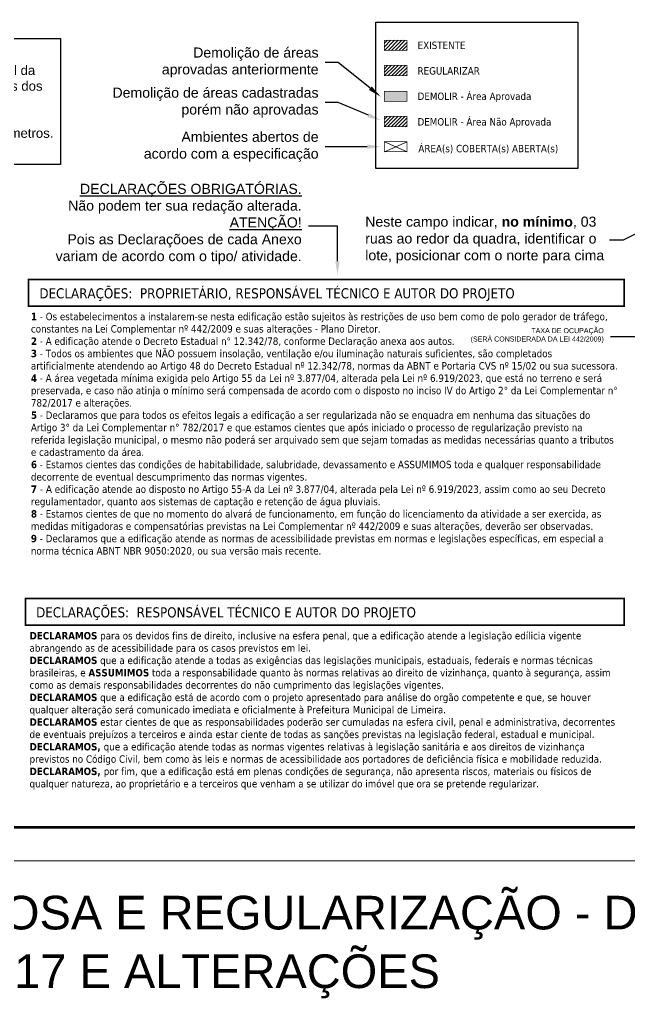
# Model space of a CAD drawing. Extents: x 1213.3 to 1311.5, y 1123.3 to 1169.2.
# Drawn here: x 1266.42 to 1284.54, y 1123.31 to 1152.42 of the extents above; entities that cross this region are included whole.
import ezdxf
from ezdxf import colors
from ezdxf.entities.mleader import LeaderData, LeaderLine
from ezdxf.enums import TextEntityAlignment as Align
from ezdxf.math import Vec2, Vec3

# ---------------------------------------------------------------- set-up
doc = ezdxf.new("R2010")
doc.units = 0
doc.layers.add('NÃO MEXER', color=7, linetype='Continuous')
doc.layers.add('Observações - NÃO PLOTAR', color=200, linetype='Continuous', plot=False)
doc.styles.add('_arial decreto', font='arial.ttf')
doc.styles.add('_tahoma decreto', font='tahoma.ttf')
doc.styles.add('MtX_Tahoma', font='tahomabd.ttf')

# ---------------------------------------------------------------- blocks, each defined once
blk = doc.blocks.new('NÃO PLOTAR')
at = {"layer": 'Observações - NÃO PLOTAR', "color": 200}
blk.add_lwpolyline([(1256.625, 1151.853), (1267.635, 1151.853), (1267.635, 1148.108), (1256.625, 1148.108)], close=True, dxfattribs=at)
at = {"layer": 'Observações - NÃO PLOTAR', "color": 200, "insert": (1256.816, 1151.513), "char_height": 0.28, "width": 10.93878, "attachment_point": 1, "style": '_arial decreto'}
blk.add_mtext('{\\fArial|b1|i0|c0|p34;Conforme ilustração: }\\P* Nesta implantação deve-se desenhar o contorno final da construção no terreno, incluindo as projeções salientes dos pavimentos superiores (exemplo: sacadas).\\P* Será a ocupação de toda a construção no lote.\\P* Também devem ser cotados {\\fArial|b1|i0|c0|p34;todos} os recuos e perímetros.\\P*Utilizar hachura na cor preta.', dxfattribs=at)
at = {"layer": 'Observações - NÃO PLOTAR', "color": 200}
ml = blk.add_multileader_mtext('Standard', dxfattribs=at)
ml.set_content('Demolição de áreas aprovadas anteriormente', color=200, style='_arial decreto')
ml.set_leader_properties(linetype='ByLayer', lineweight=-1)
ml.build(insert=Vec2(0, 0))
ml.multileader.update_dxf_attribs({"text_left_attachment_type": 2, "text_right_attachment_type": 2, "text_top_attachment_type": 0, "text_bottom_attachment_type": 0, "dogleg_length": 0.1, "arrow_head_size": 0.4})
ctx = ml.context
ctx.base_point, ctx.char_height, ctx.arrow_head_size, ctx.landing_gap_size, ctx.plane_origin = Vec3(1270.477, 1151.143), 0.3, 0.4, 0.2, Vec3(1273.056, 1151.907)
ctx.left_attachment, ctx.right_attachment, ctx.text_align_type = 2, 2, 2
notes = []
notes.append((ctx, [(0, (1, 1, 0), (1275.891, 1151.143), (-1, 0), 0.387, [(0, [(1277.153, 1150.123)], 256, [])])]))
ctx.mtext.insert, ctx.mtext.width, ctx.mtext.defined_height, ctx.mtext.alignment, ctx.mtext.flow_direction = Vec3(1275.304, 1151.585), 4.81465, 0.862, 3, 5
ml = blk.add_multileader_mtext('Standard', dxfattribs=at)
ml.set_content('Demolição de áreas cadastradas porém não aprovadas', color=200, style='_arial decreto')
ml.set_leader_properties(linetype='ByLayer', lineweight=-1)
ml.build(insert=Vec2(0, 0))
ml.multileader.update_dxf_attribs({"text_left_attachment_type": 2, "text_right_attachment_type": 2, "text_top_attachment_type": 0, "text_bottom_attachment_type": 0, "dogleg_length": 0.1, "arrow_head_size": 0.4})
ctx = ml.context
ctx.base_point, ctx.char_height, ctx.arrow_head_size, ctx.landing_gap_size, ctx.plane_origin = Vec3(1269.025, 1149.949), 0.3, 0.4, 0.2, Vec3(1273.056, 1151.2)
ctx.left_attachment, ctx.right_attachment, ctx.text_align_type = 2, 2, 2
notes.append((ctx, [(0, (1, 1, 0), (1275.891, 1149.949), (-1, 0), 0.387, [(0, [(1277.153, 1149.417)], 256, [])])]))
ctx.mtext.insert, ctx.mtext.width, ctx.mtext.defined_height, ctx.mtext.alignment, ctx.mtext.flow_direction = Vec3(1275.304, 1150.392), 6.23453, 0.983, 3, 5
ml = blk.add_multileader_mtext('Standard', dxfattribs=at)
ml.set_content('Ambientes abertos de acordo com a especificação', color=200, style='_arial decreto')
ml.set_leader_properties(linetype='ByLayer', lineweight=-1)
ml.build(insert=Vec2(0, 0))
ml.multileader.update_dxf_attribs({"text_left_attachment_type": 2, "text_right_attachment_type": 2, "text_top_attachment_type": 0, "text_bottom_attachment_type": 0, "dogleg_length": 0.1, "arrow_head_size": 0.4})
ctx = ml.context
ctx.base_point, ctx.char_height, ctx.arrow_head_size, ctx.landing_gap_size, ctx.plane_origin = Vec3(1269.939, 1148.636), 0.3, 0.4, 0.2, Vec3(1273.056, 1150.419)
ctx.left_attachment, ctx.right_attachment, ctx.text_align_type = 2, 2, 2
notes.append((ctx, [(0, (1, 1, 0), (1275.891, 1148.636), (-1, 0), 0.387, [(0, [(1277.153, 1148.636)], 256, [])])]))
ctx.mtext.insert, ctx.mtext.width, ctx.mtext.defined_height, ctx.mtext.alignment, ctx.mtext.flow_direction = Vec3(1275.304, 1149.08), 5.42553, 1.011, 3, 5
ml = blk.add_multileader_mtext('Standard', dxfattribs=at)
ml.set_content('{\\LDECLARAÇÕES OBRIGATÓRIAS.} \\PNão podem ter sua redação alterada.\\P {\\LATENÇÃO!} \\PPois as Declaraçõoes de cada Anexo variam de acordo com o tipo/ atividade.', color=200, style='_arial decreto')
ml.set_leader_properties(linetype='ByLayer', lineweight=-1)
ml.build(insert=Vec2(0, 0))
ml.multileader.update_dxf_attribs({"text_left_attachment_type": 2, "text_right_attachment_type": 2, "text_top_attachment_type": 0, "text_bottom_attachment_type": 0, "dogleg_length": 0.1, "arrow_head_size": 0.4})
ctx = ml.context
ctx.base_point, ctx.char_height, ctx.arrow_head_size, ctx.landing_gap_size, ctx.plane_origin = Vec3(1267.33, 1146.268), 0.3, 0.4, 0.2, Vec3(1270.459, 1141.653)
ctx.left_attachment, ctx.right_attachment, ctx.text_align_type = 2, 2, 2
notes.append((ctx, [(0, (1, 1, 0), (1275.866, 1146.268), (-1, 0), 0.863, [(0, [(1275.866, 1144.827)], 256, [])])]))
ctx.mtext.insert, ctx.mtext.width, ctx.mtext.defined_height, ctx.mtext.alignment, ctx.mtext.flow_direction = Vec3(1274.803, 1147.533), 7.52868, 2.604, 3, 5
ml = blk.add_multileader_mtext('Standard', dxfattribs=at)
ml.set_content('Neste campo indicar, {\\fArial|b1|i0|c0|p34;no mínimo}, 03 ruas ao redor da quadra, identificar o lote, posicionar com o norte para cima', color=200, style='_arial decreto')
ml.set_leader_properties(linetype='ByLayer', lineweight=-1)
ml.build(insert=Vec2(0, 0))
ml.multileader.update_dxf_attribs({"text_left_attachment_type": 2, "text_right_attachment_type": 2, "text_top_attachment_type": 0, "text_bottom_attachment_type": 0, "dogleg_length": 0.1, "arrow_head_size": 0.4})
ctx = ml.context
ctx.base_point, ctx.char_height, ctx.arrow_head_size, ctx.landing_gap_size, ctx.plane_origin = Vec3(1276.491, 1145.86), 0.3, 0.4, 0.2, Vec3(1306.366, 1138.009)
ctx.left_attachment, ctx.right_attachment = 2, 2
notes.append((ctx, [(1, (1, 1, 0), (1284.358, 1145.86), (-1, 0), 0.407, [(0, [(1286.403, 1146.875)], 256, [])])]))
ctx.mtext.insert, ctx.mtext.width, ctx.mtext.flow_direction = Vec3(1276.691, 1146.556), 7.24617, 5
ml = blk.add_multileader_mtext('Standard', dxfattribs=at)
ml.set_content('TAXA DE OCUPAÇÃO\\P(SERÁ CONSIDERADA DA LEI 442/2009)', color=200, style='_arial decreto')
ml.set_leader_properties(linetype='ByLayer', lineweight=-1)
ml.build(insert=Vec2(0, 0))
ml.multileader.update_dxf_attribs({"text_left_attachment_type": 2, "text_right_attachment_type": 2, "text_top_attachment_type": 0, "text_bottom_attachment_type": 0, "dogleg_length": 0.1, "arrow_head_size": 0.2})
ctx = ml.context
ctx.base_point, ctx.char_height, ctx.arrow_head_size, ctx.landing_gap_size, ctx.plane_origin = Vec3(1279.643, 1142.984), 0.15, 0.2, 0.2, Vec3(1288.703, 1139.382)
ctx.left_attachment, ctx.right_attachment, ctx.text_align_type = 2, 2, 2
notes.append((ctx, [(0, (1, 1, 0), (1284.852, 1142.984), (-1, 0), 0.87, [(0, [(1285.384, 1143.604)], 256, [])])]))
ctx.mtext.insert, ctx.mtext.width, ctx.mtext.alignment, ctx.mtext.flow_direction = Vec3(1283.782, 1143.242), 4.16248, 3, 5
for ctx, leaders in notes:
    for number, flags, end, landing, length, lines in leaders:
        leader = LeaderData()
        leader.index, (leader.has_last_leader_line, leader.has_dogleg_vector, leader.attachment_direction) = number, flags
        leader.last_leader_point, leader.dogleg_vector, leader.dogleg_length = Vec3(end), Vec3(landing), length
        for number, points, colour, breaks in lines:
            line = LeaderLine()
            line.index, line.vertices, line.color, line.breaks = number, Vec3.list(points), colors.encode_raw_color(colour), breaks
            leader.lines.append(line)
        ctx.leaders.append(leader)

msp = doc.modelspace()

# ---------------------------------------------------------------- hatches: boundary and pattern name
h = msp.add_hatch()
h.set_pattern_fill('_USER,_I', color=160, scale=0.075, angle=45, style=2, pattern_type=0)
h.set_pattern_definition([(45, (1295.952815, 1174.009066), (-0.053033, 0.053033), [])])
h.paths.add_polyline_path([(1277.2589, 1151.7996), (1277.2589, 1151.5001), (1277.9333, 1151.5001), (1277.9333, 1151.7996)])
at = {"true_color": 0x38e000}
h = msp.add_hatch(dxfattribs=at)
h.set_pattern_fill('_USER,_O', color=82, scale=0.075, angle=45, pattern_type=0)
h.set_pattern_definition([(45, (1043.46227, 1208.52108), (-0.053033009, 0.053033009), [])])
h.paths.add_polyline_path([(1277.2589, 1151.0499), (1277.2589, 1150.7504), (1277.9333, 1150.7504), (1277.9333, 1151.0499)])
h = msp.add_hatch(color=40)
h.dxf.hatch_style = 2
h.paths.add_polyline_path([(1277.2589, 1150.2841), (1277.2589, 1149.9846), (1277.9333, 1149.9846), (1277.9333, 1150.2841)])
h = msp.add_hatch()
h.set_pattern_fill('_USER,_I', color=40, scale=0.075, angle=45, style=2, pattern_type=0)
h.set_pattern_definition([(45, (1294.452815, 1167.493555), (-0.053033, 0.053033), [])])
h.paths.add_polyline_path([(1277.2589, 1149.5344), (1277.2589, 1149.2349), (1277.9333, 1149.2349), (1277.9333, 1149.5344)])

# ---------------------------------------------------------------- linework, layer by layer
at = {"color": 7, "linetype": 'Continuous', "lineweight": 0}
for p, q in [((1277.2589, 1148.7847), (1277.9333, 1148.4852)), ((1277.2589, 1148.4852), (1277.9333, 1148.7847))]:
    msp.add_line(p, q, dxfattribs=at)
at = {"color": 7, "lineweight": 9}
msp.add_lwpolyline([(1215.771, 1127.3977), (1215.771, 1166.3977), (1304.771, 1166.3977), (1304.771, 1127.3977), (1215.771, 1127.3977)], close=True, dxfattribs=at)
at = {"color": 7, "lineweight": 9, "const_width": 0.08}
msp.add_lwpolyline([(1216.771, 1128.3977), (1302.271, 1128.3977), (1302.271, 1165.3977), (1216.771, 1165.3977), (1216.771, 1128.3977)], close=True, dxfattribs=at)
at = {"color": 7}
msp.add_lwpolyline([(1277.0089, 1152.3336), (1283.0089, 1152.3336), (1283.0089, 1147.9834), (1277.0089, 1147.9834)], close=True, dxfattribs=at)
at = {"color": 7, "linetype": 'Continuous', "lineweight": 0, "const_width": 0.02, "flags": 128}
for points in [[(1277.2589, 1151.7996), (1277.2589, 1151.5001), (1277.9333, 1151.5001), (1277.9333, 1151.7996)], [(1277.2589, 1151.0499), (1277.2589, 1150.7504), (1277.9333, 1150.7504), (1277.9333, 1151.0499)], [(1277.2589, 1150.2841), (1277.2589, 1149.9846), (1277.9333, 1149.9846), (1277.9333, 1150.2841)], [(1277.2589, 1149.5344), (1277.2589, 1149.2349), (1277.9333, 1149.2349), (1277.9333, 1149.5344)], [(1277.2589, 1148.7847), (1277.2589, 1148.4852), (1277.9333, 1148.4852), (1277.9333, 1148.7847)]]:
    msp.add_lwpolyline(points, close=True, dxfattribs=at)
at = {"layer": 'NÃO MEXER', "lineweight": 9, "const_width": 0.05}
for points in [[(1266.6867, 1143.8903), (1284.3893, 1143.8903), (1284.3893, 1144.6903), (1266.6867, 1144.6903)], [(1266.5893, 1134.4038), (1284.3893, 1134.4038), (1284.3893, 1135.2038), (1266.5893, 1135.2038)]]:
    msp.add_lwpolyline(points, close=True, dxfattribs=at)

# ---------------------------------------------------------------- texts
at = {"color": 7, "lineweight": 9, "style": '_tahoma decreto'}
for s, p in [('EXISTENTE', (1278.2482, 1151.5399)), ('REGULARIZAR', (1278.2461, 1150.7805)), ('DEMOLIR - Área Aprovada', (1278.2482, 1150.0244)), ('DEMOLIR - Área Não Aprovada', (1278.2461, 1149.265)), ('ÁREA(s) COBERTA(s) ABERTA(s)', (1278.2705, 1148.4701))]:
    msp.add_text(s, height=0.22, dxfattribs=at).set_placement(p)
at = {"color": 7, "linetype": 'Continuous', "lineweight": 0, "style": 'MtX_Tahoma'}
for s, p in [('DECLARAÇÕES:  PROPRIETÁRIO, RESPONSÁVEL TÉCNICO E AUTOR DO PROJETO', (1267.0057, 1144.1265)), ('DECLARAÇÕES:  RESPONSÁVEL TÉCNICO E AUTOR DO PROJETO', (1266.9082, 1134.64))]:
    msp.add_text(s, height=0.3, dxfattribs=at).set_placement(p)
at = {"ltscale": 2, "style": '_arial decreto'}
for s, p in [('MODELO DE PROJETO SIMPLIFICADO DE REGULARIZAÇÃO ONEROSA E REGULARIZAÇÃO - DEMAIS ATIVIDADES', (1259.521, 1125.3611)), ('CONFORME ART. 13-A DA LC Nº 782/2017 E ALTERAÇÕES', (1259.521, 1123.6178))]:
    msp.add_text(s, height=1, dxfattribs=at).set_placement(p, align=Align.CENTER)

# ---------------------------------------------------------------- next in the draw order: texts
at = {"layer": 'NÃO MEXER', "lineweight": 9, "char_height": 0.22, "width": 17.390626, "attachment_point": 1, "style": '_tahoma decreto', "bg_fill": 2}
for s, insert in [('{\\fTahoma|b1|i0|c0|p34;1} - Os estabelecimentos a instalarem-se nesta edificação estão sujeitos às restrições de uso bem como de polo gerador de tráfego, constantes na Lei Complementar nº 442/2009 e suas alterações - Plano Diretor.\\P{\\fTahoma|b1|i0|c0|p34;2} - A edificação atende o Decreto Estadual n%%D 12.342/78, conforme Declaração anexa aos autos. \\P{\\fTahoma|b1|i0|c0|p34;3} - Todos os ambientes que NÃO possuem insolação, ventilação e/ou iluminação naturais suficientes, são completados artificialmente atendendo ao Artigo 48 do Decreto Estadual nº 12.342/78, normas da ABNT e Portaria CVS nº 15/02 ou sua sucessora.\\P{\\fTahoma|b1|i0|c0|p34;4} - A área vegetada mínima exigida pelo Artigo 55 da Lei nº 3.877/04, alterada pela Lei nº 6.919/2023, que está no terreno e será preservada, e caso não atinja o mínimo será compensada de acordo com o disposto no inciso IV do Artigo 2%%D da Lei Complementar n%%D 782/2017 e alterações.\\P{\\fTahoma|b1|i0|c0|p34;5} - Declaramos que para todos os efeitos legais a edificação a ser regularizada não se enquadra em nenhuma das situações do Artigo 3%%D da Lei Complementar n%%D 782/2017 e que estamos cientes que após iniciado o processo de regularização previsto na referida legislação municipal, o mesmo não poderá ser arquivado sem que sejam tomadas as medidas necessárias quanto a tributos e cadastramento da área.\\P{\\fTahoma|b1|i0|c0|p34;6} - Estamos cientes das condições de habitabilidade, salubridade, devassamento e ASSUMIMOS toda e qualquer responsabilidade decorrente de eventual descumprimento das normas vigentes.\\P{\\fTahoma|b1|i0|c0|p34;7 }- A edificação atende ao disposto no Artigo 55-A da Lei nº 3.877/04, alterada pela Lei nº 6.919/2023, assim como ao seu Decreto regulamentador, quanto aos sistemas de captação e retenção de água pluviais.\\P{\\fTahoma|b1|i0|c0|p34;8} - Estamos cientes de que no momento do alvará de funcionamento, em função do licenciamento da atividade a ser exercida, as medidas mitigadoras e compensatórias previstas na Lei Complementar nº 442/2009 e suas alterações, deverão ser observadas.\\P{\\fTahoma|b1|i0|c0|p34;9} - Declaramos que a edificação atende as normas de acessibilidade previstas em normas e legislações específicas, em especial a norma técnica ABNT NBR 9050:2020, ou sua versão mais recente.', (1266.7543, 1143.6964)), ('{\\fTahoma|b1|i0|c0|p34;DECLARAMOS\\fTahoma|b0|i0|c0|p34; para os devidos fins de direito, inclusive na esfera penal, que a edificação atende a legislação edílicia vigente abrangendo as de acessibilidade para os casos previstos em lei. \\P\\fTahoma|b1|i0|c0|p34;DECLARAMOS\\fTahoma|b0|i0|c0|p34; que a edificação atende a todas as exigências das legislações municipais, estaduais, federais e normas técnicas brasileiras, e \\fTahoma|b1|i0|c0|p34;ASSUMIMOS\\fTahoma|b0|i0|c0|p34; toda a responsabilidade quanto às normas relativas ao direito de vizinhança, quanto à segurança, assim como as demais responsabilidades decorrentes do não cumprimento das legislações vigentes.\\P\\fTahoma|b1|i0|c0|p34;DECLARAMOS\\fTahoma|b0|i0|c0|p34; que a edificação está de acordo com o projeto apresentado para análise do orgão competente e que, se houver qualquer alteração será comunicado imediata e oficialmente à Prefeitura Municipal de Limeira. \\P\\fTahoma|b1|i0|c0|p34;DECLARAMOS\\fTahoma|b0|i0|c0|p34; estar cientes de que as responsabilidades poderão ser cumuladas na esfera civil, penal e administrativa, decorrentes de eventuais prejuízos a terceiros e ainda estar ciente de todas as sanções previstas na legislação federal, estadual e municipal.\\P\\fTahoma|b1|i0|c0|p34;DECLARAMOS, }que a edificação atende todas as normas vigentes relativas à legislação sanitária e aos direitos de vizinhança previstos no Código Civil, bem como às leis e normas de acessibilidade aos portadores de deficiência física e mobilidade reduzida.\\P{\\fTahoma|b1|i0|c0|p34;DECLARAMOS, \\fTahoma|b0|i0|c0|p34;por fim,\\fTahoma|b1|i0|c0|p34; }que a edificação está em plenas condições de segurança, não apresenta riscos, materiais ou físicos de qualquer natureza, ao proprietário e a terceiros que venham a se utilizar do imóvel que ora se pretende regularizar.', (1266.7135, 1134.2052))]:
    msp.add_mtext(s, dxfattribs=dict(at, insert=insert))

# ---------------------------------------------------------------- next in the draw order: block references
at = {"layer": 'Observações - NÃO PLOTAR', "ltscale": 2}
msp.add_blockref('NÃO PLOTAR', (0, 0), dxfattribs=at)

doc.saveas('drawing.dxf')
